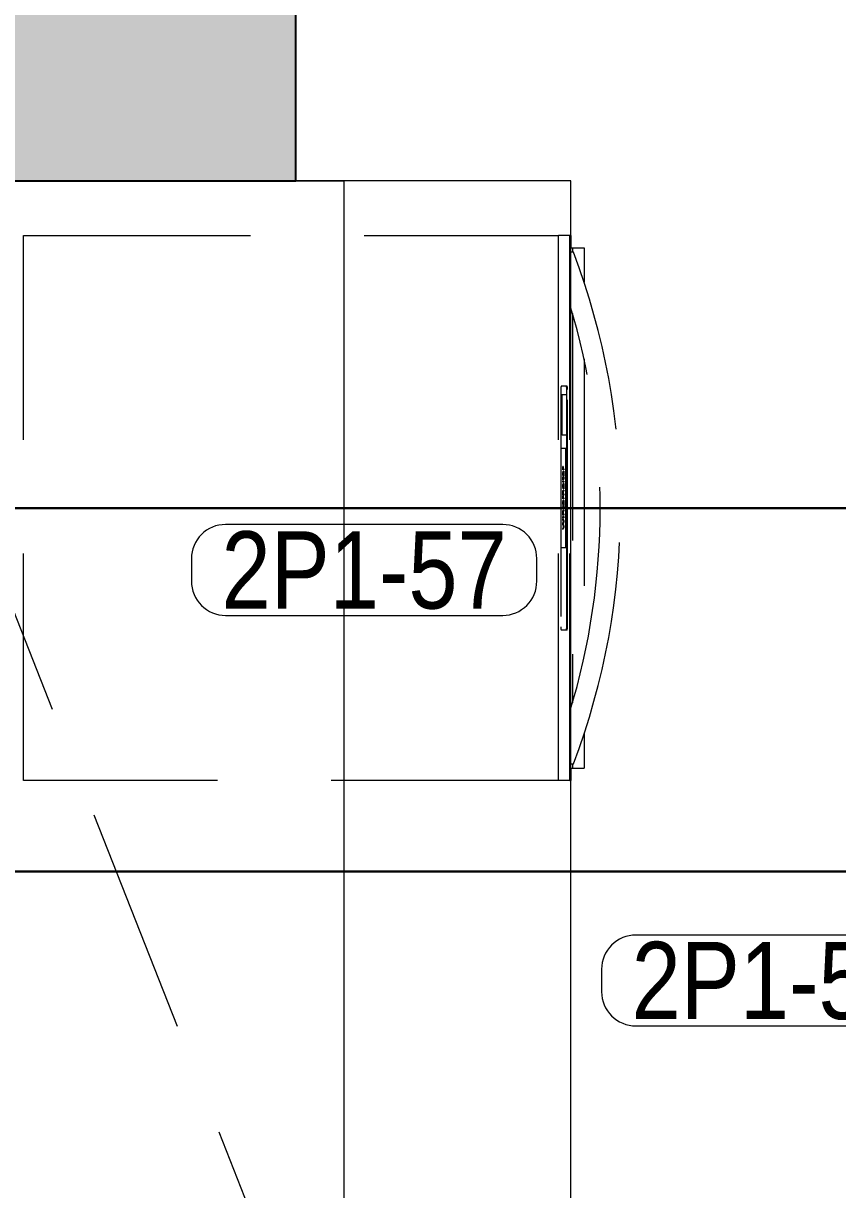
# Model space of a CAD drawing. Header units: millimetres. Extents: x -2755 to 27598, y -1135 to 13405.
# Drawn here: x 2825 to 2914.6, y 6644 to 6772.4 of the extents above; entities that cross this region are included whole.
import ezdxf
from ezdxf.enums import TextEntityAlignment as Align

# ---------------------------------------------------------------- set-up
doc = ezdxf.new("R2010")
doc.units = ezdxf.units.MM
doc.header["$LTSCALE"] = 100
doc.linetypes.add('HIDDEN', pattern=[0.375, 0.25, -0.125])
for name, color, linetype, lineweight in [('AD', 5, 'Continuous', 9), ('AK', 7, 'Continuous', 15), ('AP', 6, 'Continuous', 15)]:
    doc.layers.add(name, color=color, linetype=linetype, lineweight=lineweight)
for name, color, linetype in [('KOLON', 7, 'Continuous'), ('OLCU DIS', 7, 'Continuous'), ('TARAMA', 7, 'Continuous')]:
    doc.layers.add(name, color=color, linetype=linetype)
doc.layers.add('MAKPA SIHHI', color=7, linetype='Continuous', lineweight=30, true_color=0x428a93)
doc.styles.add('olcu', font='romans.shx', dxfattribs={"width": 0.5})
doc.styles.add('POZ TEXT', font='ARIALN.TTF', dxfattribs={"height": 9})
doc.dimstyles.new('1-200', dxfattribs={"dimtxt": 40, "dimasz": 2, "dimexe": 0, "dimexo": 0, "dimgap": 10, "dimtad": 1, "dimdec": 4, "dimrnd": 0.1, "dimzin": 9, "dimdsep": 46, "dimtxsty": 'olcu', "dimblk1": 'SOL', "dimblk2": 'SAG', "dimsah": 1, "dimcen": 0, "dimse1": 1, "dimse2": 1, "dimclre": 13, "dimadec": 0, "dimazin": 0, "dimtfac": 1, "dimtdec": 4, "dimtix": 1, "dimtmove": 2, "dimatfit": 2, "dimldrblk": 'SOL', "dimfxl": 0, "dimtolj": 1, "dimarcsym": 0})

# ---------------------------------------------------------------- blocks, each defined once
blk = doc.blocks.new('TASIYICI SISTEM (2.KAT)')
at = {"layer": 'TARAMA'}
h = blk.add_hatch(dxfattribs=at)
h.set_pattern_fill('ANSI33', color=253, scale=100)
h.set_pattern_definition([(45, (83461.35, -12320), (-17.6776695, 17.6776695), []), (45, (83479.027, -12320), (-17.6776695, 17.6776695), [12.5, -6.25])])
h.paths.add_polyline_path([(-1920, -5565), (-1850, -5565), (-1850, -5495), (-1920, -5495)])
h.paths.add_polyline_path([(-5635, -7595), (-5575, -7595), (-5575, -7525), (-5635, -7525)])
h.paths.add_polyline_path([(-5935, -6785), (-5935, -6815), (-6050, -6815), (-6050, -6970), (-6080, -6970), (-6080, -6785)])
h.paths.add_polyline_path([(-6080, -7595), (-6020, -7595), (-6020, -7525), (-6080, -7525)])
h.paths.add_polyline_path([(-5640, -6900), (-5570, -6900), (-5570, -6970), (-5640, -6970)])
h.paths.add_polyline_path([(-2235, -5565), (-2175, -5565), (-2175, -5495), (-2235, -5495)])
h.paths.add_polyline_path([(-1540, -5565), (-1470, -5565), (-1470, -5495), (-1540, -5495)])
h.paths.add_polyline_path([(-1540, -6320), (-1470, -6320), (-1470, -6250), (-1540, -6250)])
h.paths.add_polyline_path([(-2240, -6320), (-2170, -6320), (-2170, -6250), (-2240, -6250)])
h.paths.add_polyline_path([(-1540, -6970), (-1470, -6970), (-1470, -6900), (-1540, -6900)])
h.paths.add_polyline_path([(-1510, -7595), (-1470, -7595), (-1470, -7420), (-1510, -7420)])
h.paths.add_polyline_path([(-2220, -7595), (-2190, -7595), (-2190, -6900), (-2220, -6900)])
h.paths.add_polyline_path([(-3090, -6320), (-3020, -6320), (-3020, -6250), (-3090, -6250)])
h.paths.add_polyline_path([(-3940, -6320), (-3870, -6320), (-3870, -6250), (-3940, -6250)])
h.paths.add_polyline_path([(-4790, -6320), (-4720, -6320), (-4720, -6250), (-4790, -6250)])
h.paths.add_polyline_path([(-3090, -6970), (-3020, -6970), (-3020, -6900), (-3090, -6900)])
h.paths.add_polyline_path([(-3940, -6970), (-3870, -6970), (-3870, -6900), (-3940, -6900)])
h.paths.add_polyline_path([(-4790, -6970), (-4720, -6970), (-4720, -6900), (-4790, -6900)])
h.paths.add_polyline_path([(-3085, -7595), (-3025, -7595), (-3025, -7525), (-3085, -7525)])
h.paths.add_polyline_path([(-3935, -7595), (-3875, -7595), (-3875, -7525), (-3935, -7525)])
h.paths.add_polyline_path([(-4785, -7595), (-4725, -7595), (-4725, -7525), (-4785, -7525)])
h.paths.add_polyline_path([(-3085, -5565), (-3025, -5565), (-3025, -5495), (-3085, -5495)])
h.paths.add_polyline_path([(-3935, -5565), (-3875, -5565), (-3875, -5495), (-3935, -5495)])
h.paths.add_polyline_path([(-4785, -5565), (-4725, -5565), (-4725, -5495), (-4785, -5495)])
h.paths.add_polyline_path([(-6210, -5495), (-5590, -5495), (-5590, -6435), (-5795, -6435), (-5795, -6405), (-5620, -6405), (-5620, -5525), (-6050, -5525), (-6050, -6405), (-5935, -6405), (-5935, -6435), (-6210, -6435), (-6210, -6405), (-6080, -6405), (-6080, -5525), (-6210, -5525)])
h.paths.add_polyline_path([(-500, -6970), (-430, -6970), (-430, -6900), (-500, -6900)])
h.paths.add_polyline_path([(-890, -7315), (-820, -7315), (-820, -7245), (-890, -7245)])
h.paths.add_polyline_path([(-245, -6320), (-175, -6320), (-175, -6250), (-245, -6250)])
h.paths.add_polyline_path([(-890, -6320), (-820, -6320), (-820, -6250), (-890, -6250)])
h.paths.add_polyline_path([(-890, -6970), (-820, -6970), (-820, -6900), (-890, -6900)])
h.paths.add_polyline_path([(-1600, -4475), (-1890, -4475), (-1890, -4715), (-1470, -4715), (-1470, -4745), (-1920, -4745), (-1920, -4445), (-1600, -4445)])
h.paths.add_polyline_path([(-755, -4715), (-1005, -4715), (-1005, -4755), (-755, -4755)])
h.paths.add_polyline_path([(-755, -5525), (-1005, -5525), (-1005, -5565), (-755, -5565)])
h.paths.add_polyline_path([(-135, -5835), (-135, -5565), (-405, -5565), (-405, -5245), (-375, -5245), (-375, -5535), (-135, -5535), (-135, -4415), (-105, -4415), (-105, -5865), (-205, -5865), (-205, -5835)])
at = {"layer": 'KOLON', "color": 4, "ltscale": 5}
blk.add_lwpolyline([(-3085, -5565), (-3025, -5565), (-3025, -5495), (-3085, -5495)], close=True, dxfattribs=at)
blk = doc.blocks.new('SOL')
at = {"color": 0}
for p, q in [((0, 30), (0, -6.962)), ((7.582, 0), (-6.967, 0))]:
    blk.add_line(p, q, dxfattribs=at)
blk.add_circle((0, 0), 3, dxfattribs=at)
blk = doc.blocks.new('SAG')
at = {"color": 0}
for p, q in [((0, -30), (0, 6.962)), ((7.582, 0), (-6.967, 0))]:
    blk.add_line(p, q, dxfattribs=at)
blk.add_circle((0, 0), 3, dxfattribs=at)
blk = doc.blocks.new('*D180')
at = {"layer": 'OLCU DIS', "color": 0, "lineweight": -2, "transparency": 16777216}
blk.add_line((-328, 13135), (19098, 13135), dxfattribs=at)
at = {"layer": 'OLCU DIS', "color": 0, "lineweight": -2, "transparency": 16777216, "xscale": 2, "yscale": 2, "zscale": 2, "rotation": 180}
blk.add_blockref('SOL', (-330, 13135), dxfattribs=at)
at = {"layer": 'OLCU DIS', "color": 0, "lineweight": -2, "transparency": 16777216, "xscale": 2, "yscale": 2, "zscale": 2}
blk.add_blockref('SAG', (19100, 13135), dxfattribs=at)
at = {"layer": 'OLCU DIS', "color": 0, "transparency": 16777216, "insert": (9385, 13165), "char_height": 40, "attachment_point": 5, "style": 'olcu'}
blk.add_mtext('\\A1;19430', dxfattribs=at)
blk = doc.blocks.new('_Open30')
at = {"color": 0, "linetype": 'ByBlock', "lineweight": -2}
for p, q in [((-1, 0.268), (0, 0)), ((0, 0), (-1, -0.268)), ((0, 0), (-1, 0))]:
    blk.add_line(p, q, dxfattribs=at)
blk = doc.blocks.new('*D236')
at = {"layer": 'OLCU DIS', "color": 0, "lineweight": -2, "transparency": 16777216}
blk.add_line((-1200, 1712), (-1200, 12198), dxfattribs=at)
at = {"layer": 'OLCU DIS', "color": 0, "lineweight": -2, "transparency": 16777216, "xscale": 2, "yscale": 2, "zscale": 2}
for name, p, rotation in [('SAG', (-1200, 12200), 90), ('SOL', (-1200, 1710), 270)]:
    blk.add_blockref(name, p, dxfattribs=dict(at, rotation=rotation))
at = {"layer": 'OLCU DIS', "color": 0, "transparency": 16777216, "insert": (-1230, 6955), "char_height": 40, "attachment_point": 5, "rotation": 90, "style": 'olcu'}
blk.add_mtext('\\A1;10490', dxfattribs=at)
blk = doc.blocks.new('UC-L ENERGY V1')
at = {"layer": 'AD', "linetype": 'HIDDEN'}
for p, q in [((0, 0), (60, 0)), ((0, -58.87), (0, 0)), ((60, 0), (60, -58.87)), ((0, -58.87), (60, -58.87)), ((0, -60.15), (0, -58.87)), ((60, -60.15), (60, -58.87)), ((0, -60.15), (60, -60.15)), ((0, -60.15), (0, -60.25)), ((1.35, -60.25), (0, -60.25)), ((1.35, -60.15), (1.35, -60.25)), ((1.36, -60.15), (1.36, -60.44)), ((1.85, -60.15), (1.85, -60.53)), ((16.58, -59.18), (16.58, -59.83)), ((43.08, -59.14), (16.93, -59.14)), ((16.93, -59.79), (38.17, -59.79)), ((16.93, -59.79), (16.93, -59.87)), ((16.93, -59.87), (43.08, -59.87)), ((25.67, -59.18), (25.67, -59.68)), ((36.42, -59.16), (25.82, -59.16)), ((25.82, -59.69), (36.42, -59.69)), ((27.63, -59.35), (27.76, -59.35)), ((27.63, -59.36), (27.63, -59.35)), ((27.86, -59.47), (27.63, -59.36)), ((27.63, -59.36), (27.76, -59.36)), ((27.76, -59.35), (27.9, -59.42)), ((27.76, -59.36), (27.76, -59.35)), ((27.76, -59.36), (27.9, -59.43)), ((28.01, -59.47), (27.86, -59.47)), ((27.9, -59.43), (27.9, -59.42)), ((27.94, -59.46), (27.94, -59.45)), ((27.99, -59.43), (28.17, -59.35)), ((27.99, -59.44), (28.17, -59.36)), ((27.99, -59.44), (27.99, -59.43)), ((28.21, -59.39), (28.01, -59.47)), ((28.17, -59.35), (28.33, -59.35)), ((28.17, -59.36), (28.17, -59.35)), ((28.17, -59.36), (28.33, -59.36)), ((28.47, -59.47), (28.28, -59.39)), ((28.33, -59.35), (28.46, -59.41)), ((28.33, -59.36), (28.33, -59.35)), ((28.33, -59.36), (28.46, -59.42)), ((28.46, -59.42), (28.46, -59.41)), ((28.61, -59.47), (28.47, -59.47)), ((28.53, -59.46), (28.53, -59.45)), ((28.58, -59.42), (28.71, -59.35)), ((28.58, -59.43), (28.71, -59.36)), ((28.58, -59.43), (28.58, -59.42)), ((28.85, -59.36), (28.61, -59.47)), ((28.71, -59.35), (28.85, -59.35)), ((28.71, -59.36), (28.71, -59.35)), ((28.71, -59.36), (28.85, -59.36)), ((28.85, -59.36), (28.85, -59.35)), ((28.94, -59.35), (29.06, -59.35)), ((28.94, -59.36), (28.94, -59.35)), ((28.94, -59.36), (29.06, -59.36)), ((28.94, -59.37), (28.94, -59.36)), ((29.06, -59.37), (28.94, -59.37)), ((28.94, -59.38), (29.06, -59.38)), ((28.94, -59.39), (28.94, -59.38)), ((28.94, -59.47), (28.94, -59.39)), ((28.94, -59.39), (29.06, -59.39)), ((29.06, -59.47), (28.94, -59.47)), ((29.06, -59.36), (29.06, -59.35)), ((29.06, -59.36), (29.06, -59.37)), ((29.06, -59.39), (29.06, -59.38)), ((29.06, -59.39), (29.06, -59.47)), ((29.23, -59.38), (29.35, -59.38)), ((29.23, -59.39), (29.23, -59.38)), ((29.23, -59.47), (29.23, -59.39)), ((29.23, -59.39), (29.35, -59.39)), ((29.35, -59.47), (29.23, -59.47)), ((29.35, -59.39), (29.35, -59.38)), ((29.35, -59.39), (29.35, -59.4)), ((29.35, -59.43), (29.35, -59.47)), ((29.55, -59.39), (29.55, -59.38)), ((29.65, -59.47), (29.65, -59.42)), ((29.77, -59.47), (29.65, -59.47)), ((29.77, -59.41), (29.77, -59.4)), ((29.77, -59.42), (29.77, -59.41)), ((29.77, -59.42), (29.77, -59.47)), ((29.88, -59.38), (29.96, -59.38)), ((29.88, -59.39), (29.88, -59.38)), ((29.88, -59.4), (29.88, -59.39)), ((29.88, -59.39), (29.96, -59.39)), ((29.96, -59.4), (29.88, -59.4)), ((29.96, -59.36), (30.08, -59.35)), ((29.96, -59.37), (30.08, -59.36)), ((29.96, -59.37), (29.96, -59.36)), ((29.96, -59.39), (29.96, -59.37)), ((29.96, -59.45), (29.96, -59.4)), ((30.08, -59.36), (30.08, -59.35)), ((30.08, -59.36), (30.08, -59.39)), ((30.08, -59.38), (30.19, -59.38)), ((30.08, -59.39), (30.19, -59.39)), ((30.19, -59.4), (30.08, -59.4)), ((30.08, -59.4), (30.08, -59.45)), ((30.14, -59.46), (30.14, -59.45)), ((30.19, -59.39), (30.19, -59.38)), ((30.19, -59.39), (30.19, -59.4)), ((30.19, -59.45), (30.2, -59.46)), ((30.19, -59.46), (30.19, -59.45)), ((30.19, -59.46), (30.2, -59.47)), ((30.2, -59.47), (30.2, -59.46)), ((30.26, -59.43), (30.26, -59.42)), ((30.38, -59.42), (30.76, -59.42)), ((30.87, -59.43), (30.38, -59.43)), ((30.41, -59.41), (30.73, -59.41)), ((30.57, -59.39), (30.57, -59.38)), ((30.58, -59.46), (30.58, -59.45)), ((30.75, -59.44), (30.87, -59.44)), ((30.75, -59.45), (30.75, -59.44)), ((30.75, -59.45), (30.87, -59.45)), ((30.87, -59.43), (30.87, -59.42)), ((30.87, -59.45), (30.87, -59.44)), ((31.01, -59.38), (31.11, -59.38)), ((31.01, -59.39), (31.01, -59.38)), ((31.01, -59.47), (31.01, -59.39)), ((31.01, -59.39), (31.11, -59.39)), ((31.12, -59.47), (31.01, -59.47)), ((31.11, -59.39), (31.11, -59.38)), ((31.11, -59.39), (31.11, -59.4)), ((31.12, -59.43), (31.12, -59.47)), ((31.25, -59.39), (31.25, -59.38)), ((31.36, -59.39), (31.32, -59.4)), ((31.36, -59.39), (31.36, -59.38)), ((31.43, -59.35), (31.55, -59.35)), ((31.43, -59.36), (31.43, -59.35)), ((31.43, -59.36), (31.55, -59.36)), ((31.43, -59.47), (31.43, -59.36)), ((31.55, -59.47), (31.43, -59.47)), ((31.55, -59.36), (31.55, -59.35)), ((31.55, -59.36), (31.55, -59.4)), ((31.55, -59.43), (31.55, -59.47)), ((31.75, -59.39), (31.75, -59.38)), ((31.86, -59.47), (31.86, -59.42)), ((31.98, -59.47), (31.86, -59.47)), ((31.98, -59.42), (31.98, -59.41)), ((31.98, -59.42), (31.98, -59.47)), ((32.11, -59.45), (32.11, -59.44)), ((32.12, -59.41), (32.12, -59.4)), ((32.24, -59.41), (32.12, -59.41)), ((32.26, -59.43), (32.26, -59.42)), ((32.36, -59.42), (32.36, -59.42)), ((32.36, -59.46), (32.36, -59.45)), ((32.43, -59.39), (32.43, -59.38)), ((32.54, -59.45), (32.54, -59.44)), ((32.56, -59.42), (32.56, -59.42)), ((32.56, -59.44), (32.56, -59.43)), ((32.56, -59.44), (32.56, -59.43)), ((32.72, -59.47), (32.61, -59.47)), ((32.68, -59.41), (32.68, -59.4)), ((32.69, -59.42), (32.69, -59.41)), ((32.69, -59.42), (32.69, -59.44)), ((32.72, -59.47), (32.72, -59.46)), ((32.85, -59.35), (32.97, -59.35)), ((32.85, -59.36), (32.85, -59.35)), ((32.85, -59.36), (32.97, -59.36)), ((32.85, -59.47), (32.85, -59.36)), ((32.97, -59.47), (32.85, -59.47)), ((32.97, -59.36), (32.97, -59.35)), ((32.97, -59.36), (32.97, -59.47)), ((33.08, -59.38), (33.16, -59.38)), ((33.08, -59.39), (33.08, -59.38)), ((33.08, -59.4), (33.08, -59.39)), ((33.08, -59.39), (33.16, -59.39)), ((33.16, -59.4), (33.08, -59.4)), ((33.16, -59.36), (33.28, -59.35)), ((33.16, -59.37), (33.28, -59.36)), ((33.16, -59.37), (33.16, -59.36)), ((33.16, -59.39), (33.16, -59.37)), ((33.16, -59.45), (33.16, -59.4)), ((33.28, -59.36), (33.28, -59.35)), ((33.28, -59.36), (33.28, -59.39)), ((33.28, -59.38), (33.39, -59.38)), ((33.28, -59.39), (33.39, -59.39)), ((33.39, -59.4), (33.28, -59.4)), ((33.28, -59.4), (33.28, -59.45)), ((33.34, -59.46), (33.34, -59.45)), ((33.39, -59.39), (33.39, -59.38)), ((33.39, -59.39), (33.39, -59.4)), ((33.39, -59.45), (33.4, -59.46)), ((33.39, -59.46), (33.39, -59.45)), ((33.39, -59.46), (33.4, -59.47)), ((33.4, -59.47), (33.4, -59.46)), ((33.46, -59.43), (33.46, -59.42)), ((33.58, -59.42), (33.96, -59.42)), ((34.07, -59.43), (33.58, -59.43)), ((33.61, -59.41), (33.93, -59.41)), ((33.77, -59.39), (33.77, -59.38)), ((33.78, -59.46), (33.78, -59.45)), ((33.96, -59.44), (34.07, -59.44)), ((33.96, -59.45), (33.96, -59.44)), ((33.96, -59.45), (34.07, -59.45)), ((34.07, -59.45), (34.07, -59.44)), ((34.08, -59.43), (34.08, -59.42)), ((34.21, -59.38), (34.31, -59.38)), ((34.21, -59.39), (34.21, -59.38)), ((34.21, -59.47), (34.21, -59.39)), ((34.21, -59.39), (34.31, -59.39)), ((34.32, -59.47), (34.21, -59.47)), ((34.31, -59.39), (34.31, -59.38)), ((34.31, -59.39), (34.31, -59.4)), ((34.32, -59.43), (34.32, -59.47)), ((34.45, -59.39), (34.45, -59.38)), ((34.56, -59.39), (34.52, -59.4)), ((34.56, -59.39), (34.56, -59.38)), ((36.57, -59.68), (36.57, -59.18)), ((38.06, -59.28), (38.06, -59.18)), ((38.06, -59.28), (38.06, -59.77)), ((42.27, -59.16), (38.26, -59.16)), ((38.26, -59.26), (38.26, -59.16)), ((42.27, -59.26), (38.26, -59.26)), ((38.26, -59.79), (42.27, -59.79)), ((42.27, -59.26), (42.27, -59.16)), ((42.36, -59.79), (43.08, -59.79)), ((42.47, -59.28), (42.47, -59.18)), ((42.47, -59.77), (42.47, -59.28)), ((43.08, -59.79), (43.08, -59.87)), ((43.43, -59.83), (43.43, -59.18)), ((58.15, -60.53), (58.15, -60.15)), ((58.64, -60.15), (58.64, -60.44)), ((58.65, -60.15), (58.65, -60.25)), ((60, -60.25), (58.65, -60.25)), ((60, -60.15), (60, -60.25)), ((1.36, -60.44), (1.36, -61.7)), ((1.85, -60.44), (1.36, -60.44)), ((51.42, -60.44), (8.58, -60.44)), ((58.64, -60.44), (58.15, -60.44)), ((58.64, -60.44), (58.64, -61.7)), ((5.14, -61.7), (1.36, -61.7)), ((46.44, -61.7), (13.56, -61.7)), ((58.64, -61.7), (54.86, -61.7))]:
    blk.add_line(p, q, dxfattribs=at)
for centre, radius, start, end in [((30, 13.53), 77, 253.1009, 286.8991), ((16.83, -59.82), 0.689, 82.1319, 111.7647), ((16.85, -58.97), 0.821, 250.6481, 275.4552), ((16.85, -59.05), 0.821, 250.6481, 275.4552), ((25.78, -59.48), 0.324, 83.4432, 110.4535), ((25.78, -59.37), 0.324, 249.5466, 276.5567), ((36.45, -59.48), 0.324, 69.5465, 96.5568), ((36.45, -59.37), 0.324, 263.4433, 290.4534), ((38.21, -59.59), 0.431, 83.4433, 110.4534), ((38.21, -59.68), 0.431, 83.4432, 110.4534), ((38.21, -59.37), 0.431, 249.5466, 276.5567), ((42.32, -59.59), 0.431, 69.5467, 96.5566), ((42.32, -59.68), 0.431, 69.5467, 96.5567), ((42.32, -59.37), 0.431, 263.4434, 290.4533), ((43.15, -59.96), 0.821, 70.6481, 95.4552), ((43.17, -59.11), 0.689, 262.132, 291.7647), ((43.17, -59.19), 0.689, 262.1319, 291.7647), ((30, 13.53), 79.23, 249.1871, 290.8129)]:
    blk.add_arc(centre, radius, start, end, dxfattribs=at)
for points, knots in [([(27.9, -59.42), (27.91, -59.43), (27.92, -59.44), (27.93, -59.44), (27.94, -59.45)], [0, 0, 0, 0, 0.559997, 1, 1, 1, 1]), ([(27.9, -59.43), (27.91, -59.44), (27.92, -59.45), (27.93, -59.45), (27.94, -59.46)], [0, 0, 0, 0, 0.559997, 1, 1, 1, 1]), ([(27.94, -59.45), (27.94, -59.45), (27.95, -59.44), (27.96, -59.44), (27.97, -59.44), (27.97, -59.43), (27.98, -59.43), (27.98, -59.43), (27.99, -59.43), (27.99, -59.43), (27.99, -59.43)], [0, 0, 0, 0, 0.204226, 0.385542, 0.544548, 0.680944, 0.794732, 0.886212, 0.953741, 1, 1, 1, 1]), ([(27.94, -59.46), (27.95, -59.45), (27.97, -59.45), (27.98, -59.44), (27.99, -59.44)], [0, 0, 0, 0, 0.560006, 1, 1, 1, 1]), ([(28.25, -59.37), (28.25, -59.37), (28.24, -59.38), (28.23, -59.38), (28.22, -59.38), (28.22, -59.39), (28.21, -59.39)], [0.0000213, 0.0000213, 0.0000213, 0.0000213, 0.2994326, 0.5657804, 0.7996368, 0.9999808, 0.9999808, 0.9999808, 0.9999808]), ([(28.28, -59.39), (28.28, -59.39), (28.27, -59.38), (28.27, -59.38), (28.26, -59.38), (28.26, -59.38), (28.26, -59.38), (28.25, -59.37), (28.25, -59.37), (28.25, -59.37), (28.25, -59.37)], [0, 0, 0, 0, 0.19528, 0.3709592, 0.5263022, 0.66204, 0.7769964, 0.8711733, 0.9457569, 0.9999761, 0.9999761, 0.9999761, 0.9999761]), ([(28.46, -59.41), (28.47, -59.41), (28.48, -59.42), (28.5, -59.43), (28.52, -59.44), (28.53, -59.44), (28.53, -59.45)], [0.0000039, 0.0000039, 0.0000039, 0.0000039, 0.2603861, 0.5134251, 0.7599736, 1, 1, 1, 1]), ([(28.46, -59.42), (28.48, -59.42), (28.5, -59.44), (28.52, -59.45), (28.53, -59.46)], [0, 0, 0, 0, 0.559997, 1, 1, 1, 1]), ([(28.53, -59.45), (28.54, -59.44), (28.56, -59.43), (28.57, -59.43), (28.58, -59.42)], [0, 0, 0, 0, 0.559998, 1, 1, 1, 1]), ([(28.53, -59.46), (28.54, -59.45), (28.56, -59.44), (28.57, -59.44), (28.58, -59.43)], [0, 0, 0, 0, 0.559998, 1, 1, 1, 1]), ([(29.35, -59.39), (29.36, -59.39), (29.39, -59.38), (29.44, -59.38), (29.5, -59.38), (29.53, -59.38), (29.55, -59.38)], [0, 0, 0, 0, 0.279924, 0.559563, 0.779745, 1, 1, 1, 1]), ([(29.35, -59.4), (29.36, -59.4), (29.39, -59.39), (29.44, -59.39), (29.5, -59.39), (29.53, -59.39), (29.55, -59.39)], [0, 0, 0, 0, 0.279926, 0.559554, 0.779745, 1, 1, 1, 1]), ([(29.52, -59.4), (29.51, -59.4), (29.5, -59.4), (29.48, -59.4), (29.47, -59.4), (29.45, -59.4), (29.44, -59.4), (29.42, -59.4), (29.41, -59.41), (29.4, -59.41), (29.38, -59.41), (29.37, -59.41), (29.37, -59.41), (29.36, -59.42), (29.35, -59.42), (29.35, -59.42), (29.35, -59.42), (29.35, -59.43), (29.35, -59.43)], [0, 0, 0, 0, 0.05474, 0.107494, 0.159432, 0.210592, 0.261398, 0.312429, 0.36439, 0.41773, 0.472461, 0.530716, 0.592905, 0.660261, 0.734487, 0.815792, 0.903972, 1, 1, 1, 1]), ([(29.65, -59.42), (29.65, -59.42), (29.65, -59.42), (29.65, -59.42), (29.65, -59.41), (29.64, -59.41), (29.63, -59.41), (29.62, -59.41), (29.61, -59.41), (29.6, -59.4), (29.58, -59.4), (29.56, -59.4), (29.54, -59.4), (29.53, -59.4), (29.52, -59.4)], [0, 0, 0, 0, 0.125547, 0.234154, 0.327129, 0.405411, 0.474787, 0.543633, 0.613514, 0.686384, 0.761237, 0.837662, 0.916892, 1, 1, 1, 1]), ([(29.55, -59.38), (29.57, -59.38), (29.61, -59.38), (29.66, -59.38), (29.7, -59.38), (29.74, -59.39), (29.76, -59.39), (29.76, -59.4), (29.77, -59.4)], [0, 0, 0, 0, 0.186746, 0.373427, 0.559936, 0.706512, 0.853235, 1, 1, 1, 1]), ([(29.55, -59.39), (29.57, -59.39), (29.61, -59.39), (29.66, -59.39), (29.7, -59.39), (29.74, -59.4), (29.76, -59.4), (29.76, -59.41), (29.77, -59.41)], [0, 0, 0, 0, 0.186745, 0.373417, 0.559936, 0.706496, 0.853217, 1, 1, 1, 1]), ([(29.77, -59.4), (29.77, -59.4), (29.77, -59.41), (29.77, -59.41), (29.77, -59.41)], [0, 0, 0, 0, 0.559812, 1, 1, 1, 1]), ([(29.77, -59.41), (29.77, -59.41), (29.77, -59.41), (29.77, -59.41), (29.77, -59.41), (29.77, -59.41), (29.77, -59.42), (29.77, -59.42), (29.77, -59.42), (29.77, -59.42), (29.77, -59.42)], [0.0000129, 0.0000129, 0.0000129, 0.0000129, 0.0795145, 0.1701305, 0.275678, 0.3943858, 0.5262378, 0.6697567, 0.8282074, 0.9999746, 0.9999746, 0.9999746, 0.9999746]), ([(30.12, -59.47), (30.1, -59.47), (30.07, -59.47), (30.03, -59.47), (30, -59.47), (29.97, -59.47), (29.97, -59.46), (29.96, -59.45), (29.96, -59.45), (29.96, -59.45)], [0, 0, 0, 0, 0.140268, 0.280299, 0.41999, 0.559437, 0.706074, 0.853007, 1, 1, 1, 1]), ([(30.08, -59.44), (30.08, -59.44), (30.08, -59.44), (30.08, -59.45), (30.1, -59.45), (30.11, -59.45), (30.13, -59.45), (30.14, -59.45)], [0, 0, 0, 0, 0.2506848, 0.5002589, 0.6257351, 0.7506891, 1, 1, 1, 1]), ([(30.08, -59.45), (30.08, -59.45), (30.08, -59.45), (30.08, -59.46), (30.1, -59.46), (30.11, -59.46), (30.13, -59.46), (30.14, -59.46)], [0, 0, 0, 0, 0.250691, 0.500272, 0.625752, 0.750682, 1, 1, 1, 1]), ([(30.2, -59.47), (30.18, -59.47), (30.16, -59.47), (30.13, -59.47), (30.12, -59.47)], [0, 0, 0, 0, 0.560078, 1, 1, 1, 1]), ([(30.14, -59.45), (30.15, -59.45), (30.17, -59.45), (30.18, -59.45), (30.19, -59.45)], [0, 0, 0, 0, 0.5599654, 1, 1, 1, 1]), ([(30.14, -59.46), (30.15, -59.46), (30.17, -59.46), (30.18, -59.46), (30.19, -59.46)], [0, 0, 0, 0, 0.559963, 1, 1, 1, 1]), ([(30.26, -59.42), (30.26, -59.42), (30.26, -59.41), (30.28, -59.4), (30.31, -59.4), (30.36, -59.39), (30.42, -59.38), (30.49, -59.38), (30.54, -59.38), (30.57, -59.38)], [0, 0, 0, 0, 0.140177, 0.28031, 0.420311, 0.560223, 0.706753, 0.85331, 1, 1, 1, 1]), ([(30.26, -59.43), (30.26, -59.43), (30.26, -59.42), (30.28, -59.41), (30.31, -59.41), (30.36, -59.4), (30.42, -59.39), (30.49, -59.39), (30.54, -59.39), (30.57, -59.39)], [0, 0, 0, 0, 0.140178, 0.280311, 0.420313, 0.560225, 0.706749, 0.853311, 1, 1, 1, 1]), ([(30.58, -59.47), (30.55, -59.47), (30.5, -59.47), (30.43, -59.47), (30.37, -59.47), (30.31, -59.46), (30.28, -59.45), (30.26, -59.44), (30.26, -59.43), (30.26, -59.43)], [0, 0, 0, 0, 0.140099, 0.280067, 0.419982, 0.559872, 0.706451, 0.853174, 1, 1, 1, 1]), ([(30.57, -59.4), (30.55, -59.4), (30.52, -59.4), (30.47, -59.4), (30.42, -59.41), (30.39, -59.41), (30.38, -59.42), (30.38, -59.42)], [0, 0, 0, 0, 0.1870284, 0.3738447, 0.5606235, 0.7800832, 1, 1, 1, 1]), ([(30.38, -59.43), (30.38, -59.44), (30.38, -59.44), (30.41, -59.45), (30.44, -59.45), (30.48, -59.46), (30.53, -59.46), (30.56, -59.46), (30.58, -59.46)], [0, 0, 0, 0, 0.186925, 0.373515, 0.559896, 0.706554, 0.853202, 1, 1, 1, 1]), ([(30.39, -59.43), (30.4, -59.44), (30.41, -59.44), (30.44, -59.44), (30.48, -59.45), (30.53, -59.45), (30.56, -59.45), (30.58, -59.45)], [0, 0, 0, 0, 0.1586037, 0.4089214, 0.6058886, 0.802844, 1, 1, 1, 1]), ([(30.57, -59.38), (30.6, -59.38), (30.64, -59.38), (30.71, -59.38), (30.77, -59.39), (30.82, -59.39), (30.85, -59.4), (30.87, -59.41), (30.87, -59.42), (30.87, -59.42)], [0, 0, 0, 0, 0.140049, 0.279921, 0.419836, 0.55978, 0.706401, 0.853169, 1, 1, 1, 1]), ([(30.57, -59.39), (30.6, -59.39), (30.64, -59.39), (30.71, -59.39), (30.77, -59.4), (30.82, -59.4), (30.85, -59.41), (30.87, -59.42), (30.87, -59.43), (30.87, -59.43)], [0, 0, 0, 0, 0.140049, 0.27992, 0.419835, 0.55977, 0.706391, 0.853159, 1, 1, 1, 1]), ([(30.71, -59.41), (30.7, -59.41), (30.68, -59.4), (30.63, -59.4), (30.59, -59.4), (30.57, -59.4)], [0, 0, 0, 0, 0.280186, 0.560395, 1, 1, 1, 1]), ([(30.58, -59.45), (30.6, -59.45), (30.64, -59.45), (30.69, -59.45), (30.73, -59.44), (30.75, -59.44), (30.75, -59.44)], [0, 0, 0, 0, 0.280215, 0.559783, 0.779757, 1, 1, 1, 1]), ([(30.87, -59.45), (30.86, -59.45), (30.85, -59.46), (30.8, -59.46), (30.75, -59.47), (30.69, -59.47), (30.63, -59.47), (30.6, -59.47), (30.58, -59.47)], [0, 0, 0, 0, 0.186613, 0.373099, 0.559608, 0.706341, 0.853149, 1, 1, 1, 1]), ([(30.58, -59.46), (30.6, -59.46), (30.64, -59.46), (30.69, -59.46), (30.73, -59.45), (30.75, -59.45), (30.75, -59.45)], [0, 0, 0, 0, 0.280212, 0.559765, 0.779736, 1, 1, 1, 1]), ([(30.76, -59.42), (30.75, -59.42), (30.75, -59.42), (30.74, -59.41), (30.73, -59.41), (30.72, -59.41), (30.71, -59.41)], [0, 0, 0, 0, 0.280167, 0.560142, 0.780139, 1, 1, 1, 1]), ([(30.87, -59.43), (30.87, -59.43), (30.87, -59.43), (30.87, -59.43), (30.87, -59.43)], [0.0000417, 0.0000417, 0.0000417, 0.0000417, 0.4146077, 1, 1, 1, 1]), ([(31.11, -59.39), (31.12, -59.39), (31.14, -59.39), (31.17, -59.38), (31.21, -59.38), (31.24, -59.38), (31.25, -59.38)], [0, 0, 0, 0, 0.2805883, 0.5605351, 0.7802439, 1, 1, 1, 1]), ([(31.11, -59.4), (31.12, -59.4), (31.14, -59.4), (31.17, -59.39), (31.21, -59.39), (31.24, -59.39), (31.25, -59.39)], [0, 0, 0, 0, 0.280595, 0.5605246, 0.7802387, 1, 1, 1, 1]), ([(31.14, -59.41), (31.14, -59.42), (31.13, -59.42), (31.12, -59.43), (31.12, -59.43)], [0, 0, 0, 0, 0.559901, 1, 1, 1, 1]), ([(31.25, -59.4), (31.24, -59.4), (31.23, -59.4), (31.21, -59.4), (31.2, -59.4), (31.18, -59.4), (31.17, -59.41), (31.16, -59.41), (31.15, -59.41), (31.14, -59.41), (31.14, -59.41)], [0, 0, 0, 0, 0.1182932, 0.2335655, 0.3510375, 0.4725602, 0.5975705, 0.7246442, 0.8581657, 0.9999855, 0.9999855, 0.9999855, 0.9999855]), ([(31.25, -59.38), (31.26, -59.38), (31.28, -59.38), (31.32, -59.38), (31.35, -59.38), (31.36, -59.38)], [0, 0, 0, 0, 0.280024, 0.560339, 1, 1, 1, 1]), ([(31.25, -59.39), (31.26, -59.39), (31.28, -59.39), (31.32, -59.39), (31.35, -59.39), (31.36, -59.39)], [0, 0, 0, 0, 0.280015, 0.560325, 1, 1, 1, 1]), ([(31.32, -59.4), (31.31, -59.4), (31.29, -59.4), (31.26, -59.4), (31.25, -59.4)], [0, 0, 0, 0, 0.560108, 1, 1, 1, 1]), ([(31.55, -59.39), (31.56, -59.39), (31.59, -59.38), (31.64, -59.38), (31.7, -59.38), (31.73, -59.38), (31.75, -59.38)], [0, 0, 0, 0, 0.280067, 0.55987, 0.77992, 1, 1, 1, 1]), ([(31.55, -59.4), (31.56, -59.4), (31.59, -59.39), (31.64, -59.39), (31.7, -59.39), (31.73, -59.39), (31.75, -59.39)], [0, 0, 0, 0, 0.280052, 0.559872, 0.779917, 1, 1, 1, 1]), ([(31.72, -59.4), (31.71, -59.4), (31.7, -59.4), (31.67, -59.4), (31.65, -59.4), (31.63, -59.4), (31.61, -59.41), (31.59, -59.41), (31.58, -59.41), (31.57, -59.41), (31.56, -59.42), (31.55, -59.42), (31.55, -59.42), (31.55, -59.43), (31.55, -59.43)], [0, 0, 0, 0, 0.0764684, 0.15139, 0.2280473, 0.3059964, 0.3834914, 0.4581852, 0.5316589, 0.6061934, 0.6871014, 0.7787083, 0.883171, 1, 1, 1, 1]), ([(31.86, -59.42), (31.86, -59.42), (31.86, -59.42), (31.86, -59.42), (31.85, -59.41), (31.85, -59.41), (31.85, -59.41), (31.84, -59.41), (31.83, -59.41), (31.82, -59.41), (31.81, -59.41), (31.8, -59.4), (31.79, -59.4), (31.78, -59.4), (31.77, -59.4), (31.75, -59.4), (31.74, -59.4), (31.73, -59.4), (31.72, -59.4)], [0, 0, 0, 0, 0.084279, 0.162703, 0.235608, 0.304154, 0.368095, 0.428387, 0.485135, 0.540157, 0.594324, 0.647326, 0.701189, 0.755702, 0.812862, 0.872345, 0.934093, 1, 1, 1, 1]), ([(31.75, -59.38), (31.77, -59.38), (31.8, -59.38), (31.86, -59.38), (31.91, -59.38), (31.95, -59.39), (31.97, -59.4), (31.98, -59.4), (31.98, -59.41), (31.98, -59.41)], [0, 0, 0, 0, 0.140124, 0.280196, 0.42018, 0.559936, 0.706331, 0.853109, 1, 1, 1, 1]), ([(31.75, -59.39), (31.77, -59.39), (31.8, -59.39), (31.86, -59.39), (31.91, -59.39), (31.95, -59.4), (31.97, -59.41), (31.98, -59.41), (31.98, -59.42), (31.98, -59.42)], [0, 0, 0, 0, 0.140126, 0.280199, 0.420177, 0.559946, 0.706342, 0.853108, 1, 1, 1, 1]), ([(32.11, -59.44), (32.11, -59.44), (32.11, -59.43), (32.13, -59.43), (32.16, -59.42), (32.21, -59.42), (32.25, -59.42), (32.26, -59.42)], [0, 0, 0, 0, 0.18672, 0.373338, 0.560033, 0.779854, 1, 1, 1, 1]), ([(32.11, -59.45), (32.11, -59.45), (32.11, -59.44), (32.13, -59.44), (32.16, -59.43), (32.21, -59.43), (32.25, -59.43), (32.26, -59.43)], [0, 0, 0, 0, 0.1867207, 0.3733181, 0.5600315, 0.779853, 1, 1, 1, 1]), ([(32.33, -59.47), (32.31, -59.47), (32.27, -59.47), (32.21, -59.47), (32.16, -59.47), (32.13, -59.46), (32.11, -59.46), (32.11, -59.45), (32.11, -59.45)], [0, 0, 0, 0, 0.186954, 0.373649, 0.559931, 0.706597, 0.8532, 1, 1, 1, 1]), ([(32.12, -59.4), (32.12, -59.4), (32.13, -59.4), (32.16, -59.39), (32.2, -59.39), (32.26, -59.38), (32.34, -59.38), (32.4, -59.38), (32.43, -59.38)], [0, 0, 0, 0, 0.140119, 0.280143, 0.419939, 0.559924, 0.779828, 1, 1, 1, 1]), ([(32.12, -59.41), (32.12, -59.41), (32.13, -59.41), (32.16, -59.4), (32.2, -59.4), (32.26, -59.39), (32.34, -59.39), (32.4, -59.39), (32.43, -59.39)], [0, 0, 0, 0, 0.140106, 0.280131, 0.419939, 0.559925, 0.779826, 1, 1, 1, 1]), ([(32.38, -59.44), (32.36, -59.44), (32.33, -59.44), (32.29, -59.44), (32.26, -59.44), (32.24, -59.44), (32.23, -59.45), (32.23, -59.45), (32.23, -59.45)], [0, 0, 0, 0, 0.250434, 0.500619, 0.625578, 0.75044, 0.875216, 1, 1, 1, 1]), ([(32.23, -59.45), (32.23, -59.45), (32.23, -59.45), (32.25, -59.46), (32.28, -59.46), (32.32, -59.46), (32.34, -59.46), (32.36, -59.46)], [0, 0, 0, 0, 0.186107, 0.372556, 0.559252, 0.779473, 1, 1, 1, 1]), ([(32.4, -59.4), (32.4, -59.4), (32.39, -59.4), (32.37, -59.4), (32.35, -59.4), (32.34, -59.4), (32.32, -59.4), (32.31, -59.4), (32.3, -59.4), (32.29, -59.4), (32.27, -59.41), (32.26, -59.41), (32.25, -59.41), (32.24, -59.41), (32.24, -59.41)], [0, 0, 0, 0, 0.0851828, 0.1637017, 0.2382837, 0.306613, 0.3706461, 0.4288212, 0.484512, 0.5356398, 0.6372694, 0.7452789, 0.8653142, 0.9999953, 0.9999953, 0.9999953, 0.9999953]), ([(32.24, -59.44), (32.24, -59.45), (32.25, -59.45), (32.28, -59.45), (32.32, -59.45), (32.34, -59.45), (32.36, -59.45)], [0, 0, 0, 0, 0.170674, 0.41744, 0.708518, 1, 1, 1, 1]), ([(32.26, -59.42), (32.28, -59.42), (32.31, -59.42), (32.35, -59.42), (32.36, -59.42)], [0, 0, 0, 0, 0.55992, 1, 1, 1, 1]), ([(32.26, -59.43), (32.28, -59.43), (32.31, -59.43), (32.35, -59.43), (32.36, -59.42)], [0, 0, 0, 0, 0.559914, 1, 1, 1, 1]), ([(32.57, -59.46), (32.55, -59.46), (32.51, -59.47), (32.45, -59.47), (32.39, -59.47), (32.35, -59.47), (32.33, -59.47)], [0, 0, 0, 0, 0.280135, 0.559943, 0.779971, 1, 1, 1, 1]), ([(32.36, -59.42), (32.4, -59.41), (32.46, -59.41), (32.52, -59.41), (32.55, -59.41)], [0, 0, 0, 0, 0.5798864, 1, 1, 1, 1]), ([(32.36, -59.42), (32.4, -59.42), (32.47, -59.42), (32.53, -59.42), (32.56, -59.42)], [0, 0, 0, 0, 0.560188, 1, 1, 1, 1]), ([(32.36, -59.45), (32.38, -59.45), (32.42, -59.45), (32.47, -59.45), (32.51, -59.44), (32.53, -59.44), (32.54, -59.44)], [0, 0, 0, 0, 0.280054, 0.559921, 0.780085, 1, 1, 1, 1]), ([(32.36, -59.46), (32.38, -59.46), (32.42, -59.46), (32.47, -59.46), (32.51, -59.45), (32.53, -59.45), (32.54, -59.45)], [0, 0, 0, 0, 0.280058, 0.559919, 0.780103, 1, 1, 1, 1]), ([(32.56, -59.43), (32.53, -59.43), (32.47, -59.44), (32.41, -59.44), (32.38, -59.44)], [0, 0, 0, 0, 0.559756, 1, 1, 1, 1]), ([(32.53, -59.41), (32.52, -59.41), (32.5, -59.4), (32.45, -59.4), (32.42, -59.4), (32.4, -59.4)], [0, 0, 0, 0, 0.279771, 0.559805, 1, 1, 1, 1]), ([(32.43, -59.38), (32.45, -59.38), (32.49, -59.38), (32.55, -59.38), (32.6, -59.38), (32.64, -59.39), (32.67, -59.39), (32.68, -59.39), (32.68, -59.4)], [0, 0, 0, 0, 0.186954, 0.3737968, 0.5605051, 0.7069997, 0.8533341, 1, 1, 1, 1]), ([(32.43, -59.39), (32.45, -59.39), (32.49, -59.39), (32.55, -59.39), (32.6, -59.39), (32.64, -59.4), (32.67, -59.4), (32.68, -59.4), (32.68, -59.41)], [0, 0, 0, 0, 0.186952, 0.373794, 0.560494, 0.706987, 0.853335, 1, 1, 1, 1]), ([(32.56, -59.42), (32.56, -59.41), (32.56, -59.41), (32.54, -59.41), (32.53, -59.41), (32.53, -59.41)], [0, 0, 0, 0, 0.55972, 0.779954, 1, 1, 1, 1]), ([(32.54, -59.45), (32.54, -59.45), (32.55, -59.45), (32.55, -59.44), (32.56, -59.44), (32.56, -59.44), (32.56, -59.44)], [0, 0, 0, 0, 0.2016554, 0.4336305, 0.6976394, 0.9999815, 0.9999815, 0.9999815, 0.9999815]), ([(32.56, -59.42), (32.56, -59.42), (32.56, -59.42), (32.56, -59.42), (32.56, -59.42)], [0, 0, 0, 0, 0.828179, 1, 1, 1, 1]), ([(32.61, -59.47), (32.6, -59.47), (32.58, -59.47), (32.57, -59.46), (32.57, -59.46)], [0, 0, 0, 0, 0.5596916, 1, 1, 1, 1]), ([(32.68, -59.4), (32.68, -59.4), (32.69, -59.4), (32.69, -59.4), (32.69, -59.41), (32.69, -59.41), (32.69, -59.41)], [0, 0, 0, 0, 0.171461, 0.394486, 0.669995, 1, 1, 1, 1]), ([(32.68, -59.41), (32.68, -59.41), (32.69, -59.41), (32.69, -59.41), (32.69, -59.42), (32.69, -59.42), (32.69, -59.42)], [0.0000185, 0.0000185, 0.0000185, 0.0000185, 0.1714607, 0.394486, 0.6699947, 0.9999741, 0.9999741, 0.9999741, 0.9999741]), ([(32.69, -59.43), (32.69, -59.43), (32.69, -59.43), (32.69, -59.43), (32.69, -59.44), (32.69, -59.44), (32.69, -59.44), (32.69, -59.45), (32.69, -59.45), (32.7, -59.45), (32.7, -59.45), (32.71, -59.46), (32.71, -59.46), (32.72, -59.46), (32.72, -59.46)], [0.0000043, 0.0000043, 0.0000043, 0.0000043, 0.1217294, 0.2322798, 0.3322878, 0.4211537, 0.5000895, 0.5678875, 0.6252406, 0.6715377, 0.7536399, 0.8352922, 0.9173897, 1, 1, 1, 1]), ([(32.69, -59.44), (32.69, -59.44), (32.69, -59.45), (32.7, -59.46), (32.72, -59.47), (32.72, -59.47)], [0, 0, 0, 0, 0.5602993, 0.7801548, 1, 1, 1, 1]), ([(33.32, -59.47), (33.3, -59.47), (33.27, -59.47), (33.23, -59.47), (33.2, -59.47), (33.17, -59.47), (33.17, -59.46), (33.16, -59.45), (33.16, -59.45), (33.16, -59.45)], [0, 0, 0, 0, 0.1402681, 0.2802998, 0.4199905, 0.5594373, 0.706074, 0.8530068, 1, 1, 1, 1]), ([(33.28, -59.44), (33.28, -59.44), (33.28, -59.44), (33.28, -59.45), (33.3, -59.45), (33.31, -59.45), (33.33, -59.45), (33.34, -59.45)], [0, 0, 0, 0, 0.250685, 0.500258, 0.625735, 0.750688, 1, 1, 1, 1]), ([(33.28, -59.45), (33.28, -59.45), (33.28, -59.45), (33.28, -59.46), (33.3, -59.46), (33.31, -59.46), (33.33, -59.46), (33.34, -59.46)], [0, 0, 0, 0, 0.250691, 0.500271, 0.625751, 0.750681, 1, 1, 1, 1]), ([(33.4, -59.47), (33.38, -59.47), (33.36, -59.47), (33.33, -59.47), (33.32, -59.47)], [0, 0, 0, 0, 0.560079, 1, 1, 1, 1]), ([(33.34, -59.45), (33.35, -59.45), (33.37, -59.45), (33.38, -59.45), (33.39, -59.45)], [0, 0, 0, 0, 0.559967, 1, 1, 1, 1]), ([(33.34, -59.46), (33.35, -59.46), (33.37, -59.46), (33.38, -59.46), (33.39, -59.46)], [0, 0, 0, 0, 0.559965, 1, 1, 1, 1]), ([(33.46, -59.42), (33.46, -59.42), (33.46, -59.41), (33.48, -59.4), (33.51, -59.4), (33.56, -59.39), (33.62, -59.38), (33.69, -59.38), (33.75, -59.38), (33.77, -59.38)], [0, 0, 0, 0, 0.140177, 0.28031, 0.420311, 0.560223, 0.706753, 0.85331, 1, 1, 1, 1]), ([(33.46, -59.43), (33.46, -59.43), (33.46, -59.42), (33.48, -59.41), (33.51, -59.41), (33.56, -59.4), (33.62, -59.39), (33.69, -59.39), (33.75, -59.39), (33.77, -59.39)], [0, 0, 0, 0, 0.140178, 0.280311, 0.420313, 0.560225, 0.706749, 0.853311, 1, 1, 1, 1]), ([(33.78, -59.47), (33.75, -59.47), (33.7, -59.47), (33.63, -59.47), (33.57, -59.47), (33.52, -59.46), (33.48, -59.45), (33.46, -59.44), (33.46, -59.43), (33.46, -59.43)], [0, 0, 0, 0, 0.140099, 0.280066, 0.419982, 0.559872, 0.706451, 0.853174, 1, 1, 1, 1]), ([(33.77, -59.4), (33.75, -59.4), (33.72, -59.4), (33.67, -59.4), (33.62, -59.41), (33.59, -59.41), (33.58, -59.42), (33.58, -59.42)], [0, 0, 0, 0, 0.187028, 0.373845, 0.560623, 0.780083, 1, 1, 1, 1]), ([(33.58, -59.43), (33.58, -59.44), (33.58, -59.44), (33.61, -59.45), (33.64, -59.45), (33.69, -59.46), (33.73, -59.46), (33.76, -59.46), (33.78, -59.46)], [0, 0, 0, 0, 0.186925, 0.373515, 0.559896, 0.706553, 0.853202, 1, 1, 1, 1]), ([(33.59, -59.43), (33.6, -59.44), (33.61, -59.44), (33.64, -59.44), (33.69, -59.45), (33.73, -59.45), (33.76, -59.45), (33.78, -59.45)], [0, 0, 0, 0, 0.158604, 0.408921, 0.605888, 0.802844, 1, 1, 1, 1]), ([(33.77, -59.38), (33.8, -59.38), (33.84, -59.38), (33.91, -59.38), (33.97, -59.39), (34.02, -59.39), (34.06, -59.4), (34.07, -59.41), (34.07, -59.42), (34.08, -59.42)], [0, 0, 0, 0, 0.140049, 0.279921, 0.419836, 0.55978, 0.706401, 0.853169, 1, 1, 1, 1]), ([(33.77, -59.39), (33.8, -59.39), (33.84, -59.39), (33.91, -59.39), (33.97, -59.4), (34.02, -59.4), (34.06, -59.41), (34.07, -59.42), (34.07, -59.43), (34.08, -59.43)], [0, 0, 0, 0, 0.140049, 0.27992, 0.419835, 0.55977, 0.70639, 0.853159, 1, 1, 1, 1]), ([(33.91, -59.41), (33.9, -59.41), (33.88, -59.4), (33.83, -59.4), (33.79, -59.4), (33.77, -59.4)], [0, 0, 0, 0, 0.280187, 0.560396, 1, 1, 1, 1]), ([(33.78, -59.45), (33.8, -59.45), (33.84, -59.45), (33.89, -59.45), (33.93, -59.44), (33.95, -59.44), (33.96, -59.44)], [0, 0, 0, 0, 0.280215, 0.559783, 0.779757, 1, 1, 1, 1]), ([(34.07, -59.45), (34.06, -59.45), (34.05, -59.46), (34, -59.46), (33.95, -59.47), (33.89, -59.47), (33.83, -59.47), (33.8, -59.47), (33.78, -59.47)], [0, 0, 0, 0, 0.1866124, 0.3730985, 0.5596085, 0.7063407, 0.8531487, 1, 1, 1, 1]), ([(33.78, -59.46), (33.8, -59.46), (33.84, -59.46), (33.89, -59.46), (33.93, -59.45), (33.95, -59.45), (33.96, -59.45)], [0, 0, 0, 0, 0.280212, 0.559765, 0.779736, 1, 1, 1, 1]), ([(33.96, -59.42), (33.96, -59.42), (33.95, -59.42), (33.94, -59.41), (33.93, -59.41), (33.92, -59.41), (33.91, -59.41)], [0, 0, 0, 0, 0.280167, 0.560142, 0.78014, 1, 1, 1, 1]), ([(34.08, -59.43), (34.08, -59.43), (34.08, -59.43), (34.07, -59.43), (34.07, -59.43)], [0.0000417, 0.0000417, 0.0000417, 0.0000417, 0.4146077, 1, 1, 1, 1]), ([(34.31, -59.39), (34.32, -59.39), (34.34, -59.39), (34.37, -59.38), (34.41, -59.38), (34.44, -59.38), (34.45, -59.38)], [0, 0, 0, 0, 0.2805887, 0.5605342, 0.7802426, 1, 1, 1, 1]), ([(34.31, -59.4), (34.32, -59.4), (34.34, -59.4), (34.37, -59.39), (34.41, -59.39), (34.44, -59.39), (34.45, -59.39)], [0, 0, 0, 0, 0.280595, 0.560524, 0.780237, 1, 1, 1, 1]), ([(34.34, -59.41), (34.34, -59.42), (34.33, -59.42), (34.32, -59.43), (34.32, -59.43)], [0, 0, 0, 0, 0.559901, 1, 1, 1, 1]), ([(34.45, -59.4), (34.44, -59.4), (34.43, -59.4), (34.41, -59.4), (34.4, -59.4), (34.38, -59.4), (34.37, -59.41), (34.36, -59.41), (34.35, -59.41), (34.34, -59.41), (34.34, -59.41)], [0, 0, 0, 0, 0.1182932, 0.2335655, 0.3510375, 0.4725602, 0.5975705, 0.7246442, 0.8581657, 0.9999855, 0.9999855, 0.9999855, 0.9999855]), ([(34.45, -59.38), (34.46, -59.38), (34.48, -59.38), (34.52, -59.38), (34.55, -59.38), (34.56, -59.38)], [0, 0, 0, 0, 0.280024, 0.56034, 1, 1, 1, 1]), ([(34.45, -59.39), (34.46, -59.39), (34.48, -59.39), (34.52, -59.39), (34.55, -59.39), (34.56, -59.39)], [0, 0, 0, 0, 0.280015, 0.560326, 1, 1, 1, 1]), ([(34.52, -59.4), (34.51, -59.4), (34.49, -59.4), (34.46, -59.4), (34.45, -59.4)], [0, 0, 0, 0, 0.560108, 1, 1, 1, 1])]:
    blk.add_open_spline(points, degree=3, knots=knots, dxfattribs=at)
blk.add_open_spline([(32.56, -59.42), (32.56, -59.42)], degree=1, dxfattribs=at)
blk = doc.blocks.new('POZ_X')
at = {"layer": 'AP'}
blk.add_lwpolyline([(15.25, 10), (-15.25, 10, 0.414214), (-19, 6.25), (-19, 3.75, 0.414214), (-15.25, 0), (15.25, 0, 0.414214), (19, 3.75), (19, 6.25, 0.414214)], format="xyb", close=True, dxfattribs=at)
at = {"layer": 'AP', "style": 'POZ TEXT'}
blk.add_attdef('POZ_NO', text='', height=8, dxfattribs=at).set_placement((-1, 5.1), align=Align.MIDDLE_CENTER)
at = {"layer": 'AP', "style": 'POZ TEXT', "flags": 1}
blk.add_attdef('URUN_ADI', text='', height=7, dxfattribs=at).set_placement((0, -4.34), align=Align.MIDDLE_CENTER)

msp = doc.modelspace()

# ---------------------------------------------------------------- linework, layer by layer
at = {"layer": 'AD', "linetype": 'HIDDEN'}
msp.add_lwpolyline([(2805.25, 6755.00009), (2860.25, 6615.50002), (2805.25, 6476.00002)], dxfattribs=at)
at = {"layer": 'AK'}
for points in [[(2805.25, 6476.00002), (2885.25, 6476.00002), (2885.25, 6755.00002), (2805.25, 6755.00002)], [(2805.25, 6755.00002), (2860.25, 6755.00002), (2860.25, 6476.00002), (2805.25, 6476.00002)]]:
    msp.add_lwpolyline(points, close=True, dxfattribs=at)
at = {"layer": 'MAKPA SIHHI'}
for p, q in [((2914.42291, 6719.00002), (2805.25, 6719.00002)), ((2914.42291, 6719.00002), (3014.42291, 6719.00002)), ((2914.42291, 6679.00002), (2805.25, 6679.00002)), ((2914.42291, 6679.00002), (3014.42291, 6679.00002))]:
    msp.add_line(p, q, dxfattribs=at)

# ---------------------------------------------------------------- block references
at = {"layer": 'AK', "rotation": 90}
msp.add_blockref('UC-L ENERGY V1', (2825, 6689.00002), dxfattribs=at)
at = {"layer": 'AP', "ltscale": 6}
ref = msp.add_blockref('POZ_X', (2862.50062, 6707.19011), dxfattribs=at)
ref.add_attrib('POZ_NO', '2P1-57', dxfattribs={"height": 8.5, "style": 'POZ TEXT'}).set_placement((2862.50062, 6712.19011), align=Align.MIDDLE_CENTER)
ref = msp.add_blockref('POZ_X', (2907.6328, 6662.00589), dxfattribs=at)
ref.add_attrib('POZ_NO', '2P1-55', dxfattribs={"height": 8.5, "style": 'POZ TEXT'}).set_placement((2907.6328, 6667.00589), align=Align.MIDDLE_CENTER)
at = {"layer": 'KOLON', "color": 4}
msp.add_blockref('TASIYICI SISTEM (2.KAT)', (5880, 12320.00009), dxfattribs=at)

# ---------------------------------------------------------------- dimensions: what is measured, and where the dimension line sits
at = {"layer": 'OLCU DIS'}
dim = msp.add_linear_dim(base=(19100, 13135.00004), p1=(-330, 6825.00004), p2=(19100, 6030.00009), dimstyle='1-200', override={"dimldrblk": 'Open30'}, dxfattribs=at)
dim.commit()
dim.dimension.update_dxf_attribs({"geometry": '*D180', "text_midpoint": (9385, 13165.00004)})
dim = msp.add_linear_dim(base=(-1200.0001581156, 12200.0000385072), p1=(13930.000001362, 1710.0000867028), p2=(3715.000001362, 12200.0000385072), angle=90, dimstyle='1-200', override={"dimldrblk": 'Open30'}, dxfattribs=at)
dim.commit()
dim.dimension.update_dxf_attribs({"geometry": '*D236', "text_midpoint": (-1230.0001581156, 6955.000062605)})

doc.saveas('drawing.dxf')
